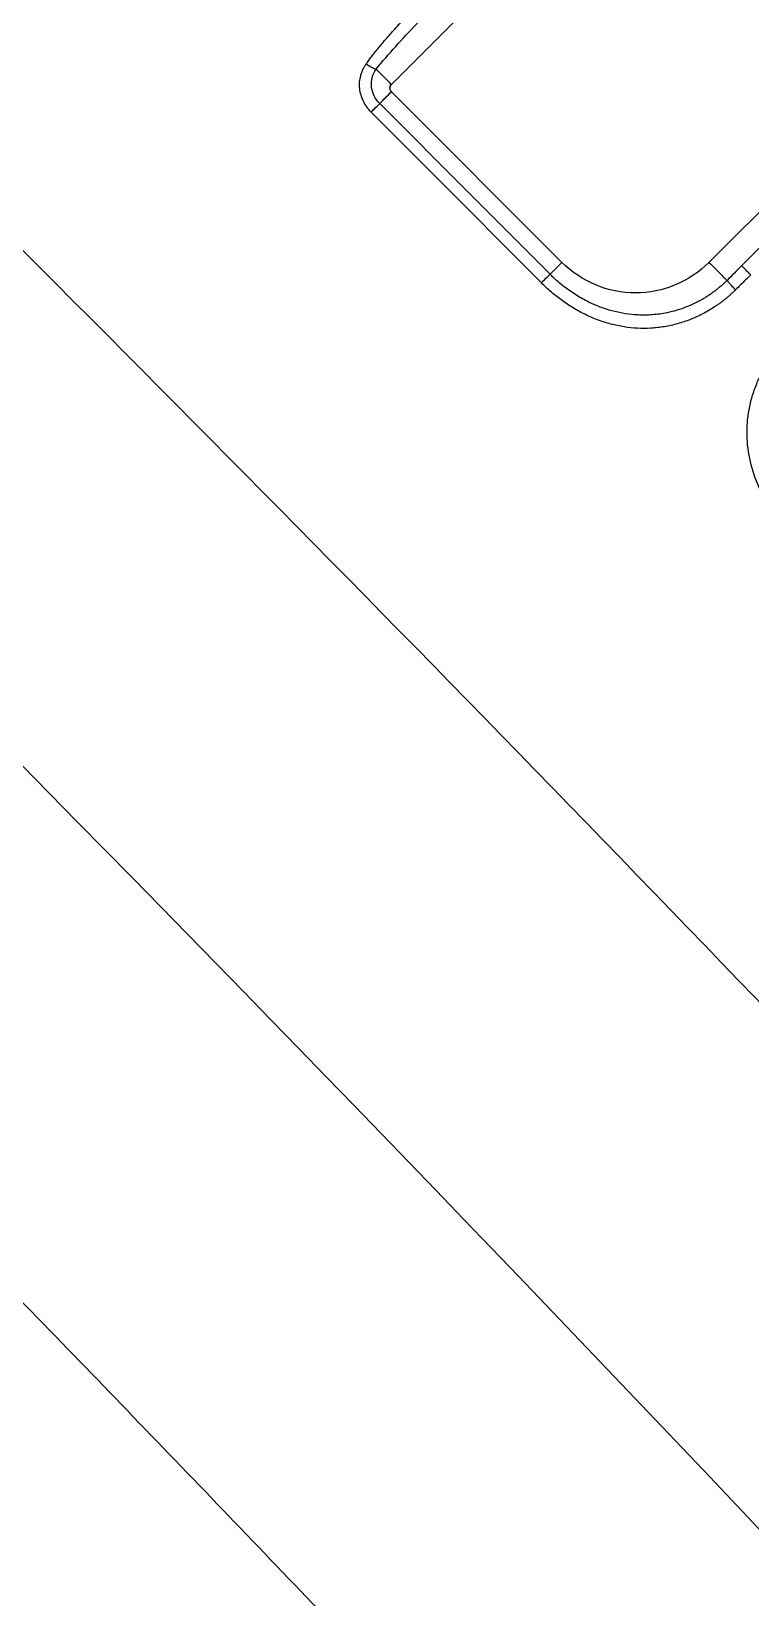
# Model space of a CAD drawing. Extents: x 525 to 613, y 487 to 635.
# Drawn here: x 558.41 to 561.19, y 531.13 to 537.18 of the extents above; entities that cross this region are included whole.
import ezdxf

# ---------------------------------------------------------------- set-up
doc = ezdxf.new("R2010")
doc.units = 0
doc.header["$MEASUREMENT"] = 0
doc.layers.add('1', color=4, linetype='Continuous')
doc.layers.add('STD TEST', color=3, linetype='Continuous')

# ---------------------------------------------------------------- blocks, each defined once
blk = doc.blocks.new('2023 VANGUARD')
at = {"layer": '1', "color": 3, "linetype": 'Continuous', "lineweight": 25}
for p, q in [((-8.503, -55.0605), (-9.1618, -55.7194)), ((-8.503, -56.4065), (-9.1618, -55.7476)), ((-7.276, -55.7476), (-7.9349, -56.4065)), ((-7.8087, -56.4197), (-7.2063, -55.8174))]:
    blk.add_line(p, q, dxfattribs=at)
for points, knots in [([(-9.2588, -55.6394), (-9.2552, -55.6345), (-9.2478, -55.6243), (-9.2362, -55.6092), (-9.2241, -55.5937), (-9.2114, -55.578), (-9.1982, -55.562), (-9.1772, -55.5373), (-9.1458, -55.502), (-9.1053, -55.4581), (-9.0624, -55.4129), (-9.0255, -55.3748), (-8.9925, -55.3412), (-8.9638, -55.3122), (-8.9437, -55.2921), (-8.9332, -55.2816)], [0, 0, 0, 0, 0.03898, 0.079038, 0.120173, 0.162382, 0.205662, 0.25001, 0.364735, 0.499534, 0.619976, 0.749601, 0.825695, 0.909217, 1, 1, 1, 1]), ([(-9.2208, -55.6604), (-9.1726, -55.6004), (-9.1196, -55.5433), (-9.0107, -55.4294), (-8.9546, -55.3727), (-8.8984, -55.3165)], [0, 0, 0, 0, 0.5, 0.5, 1, 1, 1, 1]), ([(-9.2403, -55.8261), (-9.242, -55.8243), (-9.2455, -55.8207), (-9.2503, -55.8151), (-9.2549, -55.8093), (-9.2592, -55.8033), (-9.2632, -55.797), (-9.2668, -55.7906), (-9.273, -55.7786), (-9.2801, -55.7602), (-9.2849, -55.735), (-9.2853, -55.7095), (-9.2817, -55.6886), (-9.2767, -55.6726), (-9.2718, -55.661), (-9.266, -55.6498), (-9.2612, -55.6429), (-9.2588, -55.6394)], [0, 0, 0, 0, 0.036018, 0.071806, 0.107454, 0.143052, 0.178691, 0.214462, 0.250454, 0.375626, 0.500327, 0.625152, 0.749931, 0.81273, 0.87501, 0.937269, 1, 1, 1, 1]), ([(-9.2588, -55.6394), (-9.2524, -55.6442), (-9.2451, -55.6489), (-9.2316, -55.6563), (-9.2254, -55.659), (-9.2208, -55.6604)], [0, 0, 0, 0, 0.5, 0.5, 1, 1, 1, 1]), ([(-9.207, -55.7928), (-9.2247, -55.7752), (-9.2359, -55.7521), (-9.2411, -55.7036), (-9.2348, -55.6796), (-9.2208, -55.6604)], [0, 0, 0, 0, 0.5, 0.5, 1, 1, 1, 1]), ([(-9.2208, -55.6604), (-9.2144, -55.6668), (-9.2055, -55.6757), (-9.1851, -55.6961), (-9.1734, -55.7077), (-9.1618, -55.7194)], [0, 0, 0, 0, 0.5, 0.5, 1, 1, 1, 1]), ([(-15.3194, -55.7177), (-15.2526, -55.7819), (-15.1191, -55.9103), (-14.9191, -56.1032), (-14.7194, -56.2964), (-14.52, -56.4899), (-14.3209, -56.6836), (-14.122, -56.8777), (-13.9234, -57.072), (-13.7251, -57.2666), (-13.5271, -57.4615), (-13.3294, -57.6567), (-13.1319, -57.8522), (-12.9347, -58.0479), (-12.7378, -58.244), (-12.5412, -58.4403), (-12.3449, -58.6369), (-12.1489, -58.8338), (-11.9531, -59.031), (-11.7576, -59.2285), (-11.5625, -59.4262), (-11.3676, -59.6242), (-11.173, -59.8226), (-10.9786, -60.0211), (-10.7253, -60.2808), (-10.4133, -60.6018), (-10.0433, -60.9848), (-9.6743, -61.3688), (-9.3063, -61.7539), (-8.9395, -62.1399), (-8.5737, -62.527), (-8.209, -62.9151), (-7.8453, -63.3041), (-7.4828, -63.6942), (-7.1213, -64.0853), (-6.7608, -64.4774), (-6.5215, -64.7395), (-6.4018, -64.8706)], [0, 0, 0, 0, 0.021739, 0.043477, 0.065216, 0.086955, 0.108694, 0.130432, 0.152171, 0.17391, 0.195649, 0.217388, 0.239126, 0.260865, 0.282604, 0.304343, 0.326082, 0.347821, 0.369559, 0.391298, 0.413037, 0.434776, 0.456515, 0.478253, 0.499992, 0.54166, 0.583328, 0.624995, 0.666663, 0.70833, 0.749998, 0.791665, 0.833332, 0.874999, 0.916666, 0.958333, 1, 1, 1, 1]), ([(-9.207, -55.7928), (-9.2004, -55.7862), (-9.1928, -55.7786), (-9.1772, -55.763), (-9.1692, -55.7551), (-9.1618, -55.7476)], [0, 0, 0, 0, 0.5, 0.5, 1, 1, 1, 1]), ([(-9.1618, -55.7476), (-9.1655, -55.7439), (-9.1677, -55.7387), (-9.1677, -55.7283), (-9.1655, -55.7231), (-9.1618, -55.7194)], [0, 0, 0, 0, 0.5, 0.5, 1, 1, 1, 1]), ([(-9.2403, -55.8261), (-9.2349, -55.8207), (-9.2287, -55.8145), (-9.2169, -55.8027), (-9.2114, -55.7972), (-9.207, -55.7928)], [0, 0, 0, 0, 0.5, 0.5, 1, 1, 1, 1]), ([(-8.5823, -56.4857), (-8.6917, -56.3759), (-8.911, -56.1559), (-9.1304, -55.9361), (-9.2403, -55.8261)], [0, 0, 0, 0, 0.4990866, 1, 1, 1, 1]), ([(-8.5488, -56.4523), (-8.5424, -56.4459), (-8.5352, -56.4387), (-8.5196, -56.4231), (-8.5113, -56.4148), (-8.503, -56.4065)], [0, 0, 0, 0, 0.5, 0.5, 1, 1, 1, 1]), ([(-7.9349, -56.4065), (-7.972, -56.4437), (-8.0166, -56.4734), (-8.1138, -56.5137), (-8.1663, -56.5241), (-8.2715, -56.5241), (-8.3241, -56.5137), (-8.4212, -56.4734), (-8.4658, -56.4437), (-8.503, -56.4065)], [0, 0, 0, 0, 0.25, 0.25, 0.5, 0.5, 0.75, 0.75, 1, 1, 1, 1]), ([(-7.9349, -56.4065), (-7.9267, -56.4147), (-7.9184, -56.4229), (-7.903, -56.4383), (-7.8958, -56.4455), (-7.8832, -56.4581), (-7.8778, -56.4635), (-7.8696, -56.4717), (-7.8667, -56.4746), (-7.8653, -56.4761)], [0, 0, 0, 0, 0.25, 0.25, 0.5, 0.5, 0.75, 0.75, 1, 1, 1, 1]), ([(-7.7738, -56.4546), (-7.7776, -56.4508), (-7.7817, -56.4468), (-7.7895, -56.4389), (-7.7933, -56.4351), (-7.7999, -56.4285), (-7.8027, -56.4257), (-7.8067, -56.4217), (-7.808, -56.4204), (-7.8087, -56.4197)], [0, 0, 0, 0, 0.25, 0.25, 0.5, 0.5, 0.75, 0.75, 1, 1, 1, 1]), ([(-8.5823, -56.4857), (-8.5769, -56.4802), (-8.5706, -56.474), (-8.5587, -56.4621), (-8.5531, -56.4566), (-8.5488, -56.4523)], [0, 0, 0, 0, 0.5, 0.5, 1, 1, 1, 1]), ([(-7.8319, -56.5123), (-7.8351, -56.5154), (-7.8414, -56.5215), (-7.8512, -56.5305), (-7.8612, -56.5391), (-7.8713, -56.5475), (-7.8816, -56.5557), (-7.8921, -56.5636), (-7.9028, -56.5712), (-7.9246, -56.5859), (-7.9587, -56.606), (-8.0064, -56.6278), (-8.056, -56.6445), (-8.107, -56.6558), (-8.1588, -56.6616), (-8.2284, -56.6619), (-8.2974, -56.651), (-8.364, -56.6298), (-8.4121, -56.6091), (-8.4584, -56.584), (-8.495, -56.5598), (-8.5231, -56.5387), (-8.5434, -56.5219), (-8.5633, -56.5043), (-8.576, -56.4919), (-8.5823, -56.4857)], [0, 0, 0, 0, 0.015725, 0.031408, 0.047057, 0.06268, 0.078286, 0.093884, 0.109482, 0.125089, 0.187883, 0.250371, 0.312609, 0.375215, 0.437815, 0.500013, 0.625072, 0.68701, 0.749823, 0.811945, 0.874705, 0.905753, 0.936947, 0.968344, 1, 1, 1, 1]), ([(-7.8653, -56.4761), (-7.8686, -56.4793), (-7.8753, -56.4858), (-7.8857, -56.4952), (-7.8963, -56.5043), (-7.9071, -56.513), (-7.9182, -56.5214), (-7.9295, -56.5294), (-7.941, -56.5371), (-7.9528, -56.5445), (-7.9648, -56.5515), (-7.9771, -56.5582), (-7.9958, -56.5677), (-8.0348, -56.585), (-8.0897, -56.6013), (-8.1534, -56.6102), (-8.2073, -56.6108), (-8.2577, -56.6056), (-8.3043, -56.596), (-8.3499, -56.5817), (-8.3877, -56.5658), (-8.4181, -56.5504), (-8.4417, -56.5369), (-8.4647, -56.5222), (-8.487, -56.5063), (-8.5084, -56.4894), (-8.5292, -56.4714), (-8.5422, -56.4587), (-8.5488, -56.4523)], [0, 0, 0, 0, 0.0183441, 0.0366174, 0.0548371, 0.0730202, 0.0911838, 0.1093449, 0.1275212, 0.1457435, 0.1640058, 0.1822852, 0.200559, 0.2467147, 0.3501485, 0.4252201, 0.4999809, 0.5622262, 0.6247441, 0.6871722, 0.7499792, 0.7855538, 0.8211776, 0.8568532, 0.8925791, 0.9283505, 0.9641604, 1, 1, 1, 1]), ([(-7.8319, -56.5123), (-7.8357, -56.5085), (-7.8396, -56.5044), (-7.8473, -56.4964), (-7.851, -56.4925), (-7.8572, -56.4857), (-7.8598, -56.4828), (-7.8636, -56.4784), (-7.8648, -56.4769), (-7.8653, -56.4761)], [0, 0, 0, 0, 0.25, 0.25, 0.5, 0.5, 0.75, 0.75, 1, 1, 1, 1]), ([(-7.7738, -56.4546), (-7.7804, -56.4612), (-7.7934, -56.4742), (-7.8128, -56.4934), (-7.8256, -56.506), (-7.8319, -56.5123)], [0, 0, 0, 0, 0.34056, 0.673938, 1, 1, 1, 1]), ([(-7.6141, -57.459), (-7.6179, -57.455), (-7.6257, -57.4471), (-7.6369, -57.4349), (-7.6478, -57.4225), (-7.6583, -57.4099), (-7.6684, -57.3972), (-7.6781, -57.3842), (-7.6874, -57.371), (-7.6964, -57.3577), (-7.705, -57.3441), (-7.7132, -57.3303), (-7.7211, -57.3164), (-7.7286, -57.3022), (-7.7489, -57.2609), (-7.7752, -57.1901), (-7.7884, -57.1035), (-7.7881, -57.0342), (-7.7822, -56.9822), (-7.7708, -56.9311), (-7.754, -56.8814), (-7.7321, -56.8335), (-7.7098, -56.7956), (-7.6897, -56.7667), (-7.6736, -56.7457), (-7.6564, -56.7254), (-7.6441, -56.7126), (-7.6379, -56.7062)], [0, 0, 0, 0, 0.019718, 0.039301, 0.058763, 0.078117, 0.097378, 0.116558, 0.135673, 0.154736, 0.173762, 0.192764, 0.211758, 0.230757, 0.249775, 0.375658, 0.498756, 0.561507, 0.624096, 0.686487, 0.749019, 0.811518, 0.874253, 0.905605, 0.936968, 0.96841, 1, 1, 1, 1])]:
    blk.add_open_spline(points, degree=3, knots=knots, dxfattribs=at)
for points in [[(-7.2999, -59.7238), (-8.6865, -58.27), (-10.0956, -56.8375), (-11.5263, -55.4273)], [(-8.5488, -56.4523), (-8.7681, -56.2324), (-8.9875, -56.0126), (-9.207, -55.7928)], [(-12.8647, -56.0811), (-10.5354, -58.3653), (-8.2631, -60.7091), (-6.0522, -63.1078)], [(-7.8087, -56.4197), (-7.8275, -56.4386), (-7.8464, -56.4574), (-7.8653, -56.4761)]]:
    blk.add_open_spline(points, degree=3, dxfattribs=at)
blk = doc.blocks.new('2026 Vanguard')
at = {"layer": 'STD TEST', "color": 1}
blk.add_blockref('2023 VANGUARD', (44.1613, 88.209), dxfattribs=at)

msp = doc.modelspace()

# ---------------------------------------------------------------- block references
at = {"layer": '1'}
msp.add_blockref('2026 Vanguard', (524.7985, 504.4821), dxfattribs=at)

doc.saveas('drawing.dxf')
